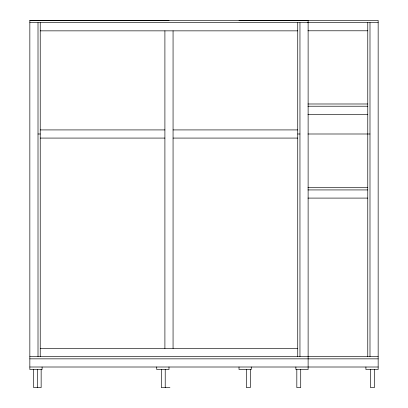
<?xml version="1.0" encoding="UTF-8"?>
<svg xmlns="http://www.w3.org/2000/svg" width="408" height="408" viewBox="0 0 408 408"><rect width="100%" height="100%" fill="white"/><g stroke="black" fill="none" stroke-linecap="round" stroke-linejoin="round"><path stroke-width="0.61" d="M168.983 20.4L29.845 20.4L29.845 369.51L42.09 369.51L42.09 367.006M239.017 20.4L378.155 20.4L378.155 369.51L365.91 369.51L365.91 367.006M29.845 20.461L308.122 20.461L308.122 369.51L295.877 369.51L295.877 367.006M307.632 22.629L378.155 22.629M29.845 22.69L308.122 22.69M307.948 30.789L367.766 30.789M40.234 30.85L297.733 30.85M307.948 103.989L367.766 103.989M307.948 106.218L367.766 106.218M307.948 114.378L367.766 114.378M40.234 129.917L164.903 129.917M173.063 129.917L297.733 129.917M38.01 133.997L40.234 133.997M297.733 133.997L299.957 133.997M307.948 133.997L369.99 133.997M40.234 138.077L164.903 138.077M173.063 138.077L297.733 138.077M307.948 187.706L367.766 187.706M307.948 189.929L367.766 189.929M307.948 198.094L367.766 198.094M40.234 348.457L297.733 348.457M29.845 356.618L378.155 356.618M29.845 358.846L378.155 358.846M29.845 367.006L378.155 367.006M169.932 387.6L161.323 387.6L161.323 369.51M374.391 369.51L374.391 387.6L370.495 387.6L370.495 369.51M369.99 22.629L369.99 356.618M367.766 22.629L367.766 356.618M300.716 369.51L300.716 387.6L296.82 387.6L296.82 369.51M299.957 22.69L299.957 356.618M297.733 22.69L297.733 356.618M251.262 367.006L251.262 369.51L239.017 369.51L239.017 367.006M250.318 369.51L250.318 387.6L246.422 387.6L246.422 369.51M173.063 30.85L173.063 348.457M168.983 367.006L168.983 369.51L156.738 369.51L156.738 367.006M165.22 369.51L165.22 387.6M164.903 30.85L164.903 348.457M41.147 369.51L41.147 387.6L33.609 387.6L33.609 369.51M40.234 22.69L40.234 356.618M38.01 22.69L38.01 356.618M37.505 369.51L37.505 387.6M37.25 387.294L37.25 387.6"/></g></svg>
